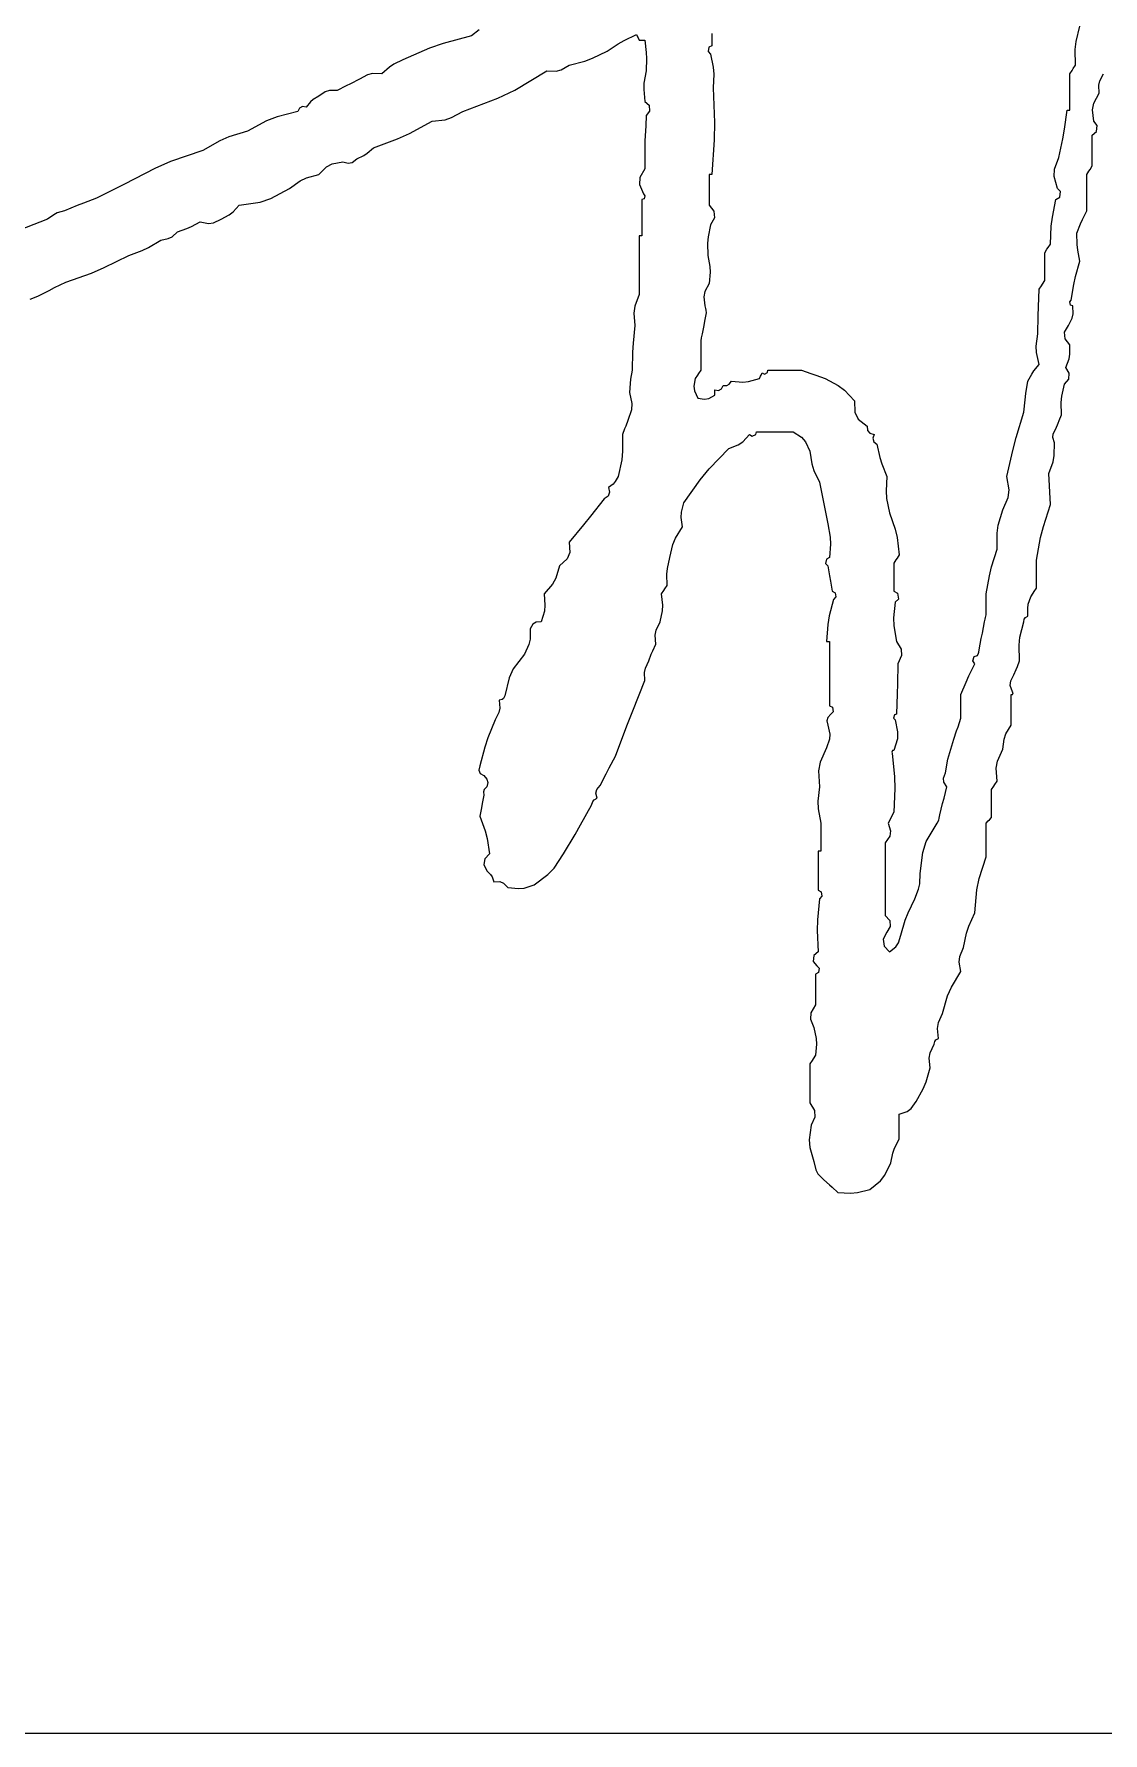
# Model space of a CAD drawing. Header units: millimetres. Extents: x 166235 to 642180, y -176646 to -48310.
# Drawn here: x 270384.7 to 270671.5, y -129609.7 to -129153.9 of the extents above; entities that cross this region are included whole.
import ezdxf

# ---------------------------------------------------------------- set-up
doc = ezdxf.new("R2010")
doc.units = ezdxf.units.MM
doc.header["$LTSCALE"] = 1000

# ---------------------------------------------------------------- blocks, each defined once
blk = doc.blocks.new('tq')
at = {"color": 7, "lineweight": 0}
blk.add_line((-18500, 1800), (-10500, 1800), dxfattribs=at)
blk = doc.blocks.new('NJH')
for p, q in [((5.289048, 7.793613), (5.249678, 7.763277)), ((6.009027, 7.740524), (6.069309, 7.770223)), ((6.069309, 7.770223), (6.074866, 7.759109)), ((6.444395, 7.775779), (6.444395, 7.714654)), ((8.253451, 7.735698), (8.2712, 7.811899)), ((5.041661, 7.702222), (4.909323, 7.645194)), ((5.110456, 7.72609), (5.041661, 7.702222)), ((5.249678, 7.763277), (5.110456, 7.72609)), ((5.85123, 7.652449), (5.923443, 7.68687)), ((5.923443, 7.68687), (5.979634, 7.723728)), ((5.979634, 7.723728), (6.009027, 7.740524)), ((6.074866, 7.759109), (6.077645, 7.753552)), ((6.077645, 7.753552), (6.083201, 7.742439)), ((6.083201, 7.742439), (6.094315, 7.742439)), ((6.094315, 7.742439), (6.099872, 7.742439)), ((6.099872, 7.742439), (6.110985, 7.742439)), ((6.110985, 7.742439), (6.11819, 7.681676)), ((6.11819, 7.681676), (6.119594, 7.650791)), ((6.429493, 7.706682), (6.425938, 7.685353)), ((6.425938, 7.685353), (6.437449, 7.672978)), ((6.444395, 7.714654), (6.429493, 7.706682)), ((8.249159, 7.695642), (8.253451, 7.735698)), ((8.250362, 7.61741), (8.249159, 7.695642)), ((4.843126, 7.608374), (4.805132, 7.575734)), ((4.864581, 7.622677), (4.843126, 7.608374)), ((4.909323, 7.645194), (4.864581, 7.622677)), ((5.696035, 7.594815), (5.7359, 7.61741)), ((5.7359, 7.61741), (5.813113, 7.638332)), ((5.813113, 7.638332), (5.85123, 7.652449)), ((6.119594, 7.650791), (6.117932, 7.589626)), ((6.437449, 7.672978), (6.451039, 7.60746)), ((6.451039, 7.60746), (6.453899, 7.573138)), ((8.233691, 7.592404), (8.239248, 7.60074)), ((8.239248, 7.60074), (8.250362, 7.61741)), ((4.627314, 7.514609), (4.58286, 7.492382)), ((4.649541, 7.525722), (4.627314, 7.514609)), ((4.693996, 7.54795), (4.649541, 7.525722)), ((4.733861, 7.570545), (4.693996, 7.54795)), ((4.759325, 7.576911), (4.733861, 7.570545)), ((4.805132, 7.575734), (4.759325, 7.576911)), ((5.465787, 7.49471), (5.624764, 7.589626)), ((5.624764, 7.589626), (5.670571, 7.588449)), ((5.670571, 7.588449), (5.696035, 7.594815)), ((6.10693, 7.529435), (6.10549, 7.497754)), ((6.117932, 7.589626), (6.10693, 7.529435)), ((6.453899, 7.573138), (6.451341, 7.506274)), ((8.222578, 7.575734), (8.233691, 7.592404)), ((8.222578, 7.503495), (8.222578, 7.575734)), ((8.366162, 7.518205), (8.370927, 7.540441)), ((8.368444, 7.47849), (8.366162, 7.518205)), ((8.370927, 7.540441), (8.389282, 7.575734)), ((4.450607, 7.435423), (4.430047, 7.409029)), ((4.463939, 7.447274), (4.450607, 7.435423)), ((4.492561, 7.464597), (4.463939, 7.447274)), ((4.523592, 7.486166), (4.492561, 7.464597)), ((4.545071, 7.492775), (4.523592, 7.486166)), ((4.58286, 7.492382), (4.545071, 7.492775)), ((5.208002, 7.388191), (5.381144, 7.453799)), ((5.381144, 7.453799), (5.465787, 7.49471)), ((6.10549, 7.497754), (6.110985, 7.436813)), ((6.110985, 7.436813), (6.13226, 7.418728)), ((6.451341, 7.506274), (6.456576, 7.334069)), ((8.222578, 7.467376), (8.222578, 7.503495)), ((8.222578, 7.395137), (8.222578, 7.467376)), ((8.334576, 7.39591), (8.341158, 7.428822)), ((8.341158, 7.428822), (8.368444, 7.47849)), ((4.284403, 7.361579), (4.232946, 7.341567)), ((4.388371, 7.388191), (4.284403, 7.361579)), ((4.396839, 7.404795), (4.388371, 7.388191)), ((4.411684, 7.412217), (4.396839, 7.404795)), ((4.430047, 7.409029), (4.411684, 7.412217)), ((5.055189, 7.339569), (5.118911, 7.346927)), ((5.118911, 7.346927), (5.151745, 7.357375)), ((5.151745, 7.357375), (5.208002, 7.388191)), ((6.117932, 7.367353), (6.115648, 7.317317)), ((6.135203, 7.389293), (6.117932, 7.367353)), ((6.13226, 7.418728), (6.135203, 7.389293)), ((8.196297, 7.300015), (8.208686, 7.395137)), ((8.208686, 7.395137), (8.214242, 7.395137)), ((8.214242, 7.395137), (8.217021, 7.395137)), ((8.217021, 7.395137), (8.222578, 7.395137)), ((8.34066, 7.339569), (8.334576, 7.39591)), ((4.045409, 7.262902), (3.999691, 7.242901)), ((4.138314, 7.290947), (4.045409, 7.262902)), ((4.232946, 7.341567), (4.138314, 7.290947)), ((4.88368, 7.251757), (4.942645, 7.278432)), ((4.942645, 7.278432), (5.055189, 7.339569)), ((6.114259, 7.292306), (6.110985, 7.242325)), ((6.115648, 7.317317), (6.114259, 7.292306)), ((6.456576, 7.334069), (6.455181, 7.247566)), ((8.187928, 7.252589), (8.196297, 7.300015)), ((8.333714, 7.270109), (8.354988, 7.288194)), ((8.333714, 7.208984), (8.333714, 7.270109)), ((8.357932, 7.317629), (8.34066, 7.339569)), ((8.354988, 7.288194), (8.357932, 7.317629)), ((3.916041, 7.193702), (3.755921, 7.138779)), ((3.999691, 7.242901), (3.916041, 7.193702)), ((4.715838, 7.170157), (4.732976, 7.181583)), ((4.732976, 7.181583), (4.763456, 7.207594)), ((4.763456, 7.207594), (4.88368, 7.251757)), ((6.110985, 7.242325), (6.110985, 7.186756)), ((6.110985, 7.186756), (6.110985, 7.158972)), ((6.455181, 7.247566), (6.444395, 7.07562)), ((8.167009, 7.158972), (8.187928, 7.252589)), ((8.333714, 7.178421), (8.333714, 7.208984)), ((8.333714, 7.117296), (8.333714, 7.178421)), ((3.677263, 7.105069), (3.527064, 7.026998)), ((3.755921, 7.138779), (3.677263, 7.105069)), ((4.492561, 7.07562), (4.530235, 7.113527)), ((4.530235, 7.113527), (4.558115, 7.128287)), ((4.558115, 7.128287), (4.610644, 7.138134)), ((4.610644, 7.138134), (4.63811, 7.131173)), ((4.63811, 7.131173), (4.657428, 7.135037)), ((4.657428, 7.135037), (4.680104, 7.152026)), ((4.680104, 7.152026), (4.715838, 7.170157)), ((6.110985, 7.103404), (6.086485, 7.059717)), ((6.110985, 7.158972), (6.110985, 7.103404)), ((8.144636, 7.065371), (8.146274, 7.101405)), ((8.146274, 7.101405), (8.167009, 7.158972)), ((8.30593, 7.07562), (8.317044, 7.09229)), ((8.317044, 7.09229), (8.3226, 7.100626)), ((8.3226, 7.100626), (8.333714, 7.117296)), ((3.527064, 7.026998), (3.471495, 6.999214)), ((4.254279, 6.95541), (4.346695, 7.00616)), ((4.346695, 7.00616), (4.399719, 7.043102)), ((4.399719, 7.043102), (4.43046, 7.05774)), ((4.43046, 7.05774), (4.492561, 7.07562)), ((6.086485, 7.059717), (6.084529, 7.024508)), ((6.084529, 7.024508), (6.104039, 6.978376)), ((6.43606, 7.07562), (6.430503, 7.07562)), ((6.430503, 7.07562), (6.430503, 7.014495)), ((6.430503, 7.014495), (6.430503, 6.983932)), ((6.438838, 7.07562), (6.43606, 7.07562)), ((6.444395, 7.07562), (6.438838, 7.07562)), ((8.160063, 7.00616), (8.144636, 7.065371)), ((8.176134, 6.990555), (8.160063, 7.00616)), ((8.30593, 7.003381), (8.30593, 7.07562)), ((3.292062, 6.920598), (3.228384, 6.895023)), ((3.324019, 6.933103), (3.292062, 6.920598)), ((3.388143, 6.957538), (3.324019, 6.933103)), ((3.443711, 6.985322), (3.388143, 6.957538)), ((3.471495, 6.999214), (3.443711, 6.985322)), ((4.066155, 6.888935), (4.096638, 6.922807)), ((4.096638, 6.922807), (4.20102, 6.937657)), ((4.20102, 6.937657), (4.254279, 6.95541)), ((6.107837, 6.954567), (6.097093, 6.950591)), ((6.097093, 6.950591), (6.097093, 6.878353)), ((6.104039, 6.978376), (6.111649, 6.969812)), ((6.111649, 6.969812), (6.107837, 6.954567)), ((6.430503, 6.983932), (6.430503, 6.922807)), ((6.430503, 6.922807), (6.454651, 6.892187)), ((8.135542, 6.862731), (8.153117, 6.950591)), ((8.153117, 6.950591), (8.172535, 6.96176)), ((8.172535, 6.96176), (8.176134, 6.990555)), ((8.30593, 6.967262), (8.30593, 7.003381)), ((8.30593, 6.895023), (8.30593, 6.967262)), ((3.145032, 6.853347), (2.971206, 6.785811)), ((3.175214, 6.875224), (3.145032, 6.853347)), ((3.192774, 6.884004), (3.175214, 6.875224)), ((3.228384, 6.895023), (3.192774, 6.884004)), ((3.859231, 6.816817), (3.902149, 6.839455)), ((3.902149, 6.839455), (3.943457, 6.831616)), ((3.968528, 6.834959), (4.006339, 6.853347)), ((4.006339, 6.853347), (4.046898, 6.874121)), ((4.046898, 6.874121), (4.066155, 6.888935)), ((6.097093, 6.878353), (6.097093, 6.842233)), ((6.097093, 6.842233), (6.097093, 6.769995)), ((6.457, 6.859305), (6.437449, 6.825563)), ((6.454651, 6.892187), (6.457, 6.859305)), ((8.129926, 6.817802), (8.135542, 6.862731)), ((8.274765, 6.829161), (8.284527, 6.851476)), ((8.284527, 6.851476), (8.30593, 6.895023)), ((3.70766, 6.749157), (3.744243, 6.756314)), ((3.744243, 6.756314), (3.763337, 6.765861)), ((3.763337, 6.765861), (3.791013, 6.790833)), ((3.791013, 6.790833), (3.836767, 6.806989)), ((3.836767, 6.806989), (3.859231, 6.816817)), ((3.943457, 6.831616), (3.968528, 6.834959)), ((6.088758, 6.769995), (6.083201, 6.769995)), ((6.083201, 6.769995), (6.083201, 6.653302)), ((6.091537, 6.769995), (6.088758, 6.769995)), ((6.097093, 6.769995), (6.091537, 6.769995)), ((6.425592, 6.765342), (6.422754, 6.734122)), ((6.437449, 6.825563), (6.425592, 6.765342)), ((8.125333, 6.728319), (8.129926, 6.817802)), ((8.257308, 6.783887), (8.274765, 6.829161)), ((8.258627, 6.728057), (8.257308, 6.783887)), ((3.426407, 6.612269), (3.547902, 6.67275)), ((3.547902, 6.67275), (3.614329, 6.69735)), ((3.614329, 6.69735), (3.646815, 6.712887)), ((3.646815, 6.712887), (3.70766, 6.749157)), ((6.422754, 6.734122), (6.423557, 6.67275)), ((6.423557, 6.67275), (6.434601, 6.61822)), ((8.097549, 6.686642), (8.108663, 6.703313)), ((8.097549, 6.631074), (8.097549, 6.686642)), ((8.108663, 6.703313), (8.11422, 6.711648)), ((8.11422, 6.711648), (8.125333, 6.728319)), ((8.261438, 6.699952), (8.258627, 6.728057)), ((8.2712, 6.644966), (8.261438, 6.699952)), ((3.23533, 6.540776), (3.363407, 6.585669)), ((3.363407, 6.585669), (3.426407, 6.612269)), ((6.083201, 6.653302), (6.083201, 6.594955)), ((6.083201, 6.594955), (6.083201, 6.478262)), ((6.436053, 6.58919), (6.430503, 6.53383)), ((6.434601, 6.61822), (6.436053, 6.58919)), ((8.097549, 6.60329), (8.097549, 6.631074)), ((8.097549, 6.547722), (8.097549, 6.60329)), ((8.249932, 6.5683), (8.2712, 6.644966)), ((3.09641, 6.471316), (3.151978, 6.4991)), ((3.151978, 6.4991), (3.179762, 6.512992)), ((3.179762, 6.512992), (3.23533, 6.540776)), ((6.430503, 6.53383), (6.408805, 6.494145)), ((8.06618, 6.417166), (8.069765, 6.506046)), ((8.069765, 6.506046), (8.080879, 6.522716)), ((8.080879, 6.522716), (8.086435, 6.531051)), ((8.086435, 6.531051), (8.097549, 6.547722)), ((8.229524, 6.450478), (8.241537, 6.529127)), ((8.241537, 6.529127), (8.249932, 6.5683)), ((3.058384, 6.455188), (3.09641, 6.471316)), ((6.061458, 6.42053), (6.056871, 6.386895)), ((6.083201, 6.478262), (6.061458, 6.42053)), ((6.408805, 6.494145), (6.403817, 6.467543)), ((6.403817, 6.467543), (6.409665, 6.422693)), ((6.409665, 6.422693), (6.412443, 6.408801)), ((8.064791, 6.372704), (8.06618, 6.417166)), ((8.221914, 6.441914), (8.229524, 6.450478)), ((8.225726, 6.426669), (8.221914, 6.441914)), ((8.23647, 6.422693), (8.225726, 6.426669)), ((8.238327, 6.382956), (8.23647, 6.422693)), ((6.056871, 6.386895), (6.062363, 6.325449)), ((6.408275, 6.346287), (6.404108, 6.325449)), ((6.416611, 6.387963), (6.408275, 6.346287)), ((6.412443, 6.408801), (6.413832, 6.401855)), ((6.413832, 6.401855), (6.416611, 6.387963)), ((8.062819, 6.283773), (8.064791, 6.372704)), ((8.215632, 6.325449), (8.233609, 6.360936)), ((8.233609, 6.360936), (8.238327, 6.382956)), ((6.062363, 6.325449), (6.052908, 6.23687)), ((6.391605, 6.262935), (6.388827, 6.249043)), ((6.388827, 6.249043), (6.388827, 6.190696)), ((6.392994, 6.269881), (6.391605, 6.262935)), ((6.395773, 6.283773), (6.392994, 6.269881)), ((6.404108, 6.325449), (6.395773, 6.283773)), ((8.055644, 6.223007), (8.062819, 6.283773)), ((8.19608, 6.291707), (8.215632, 6.325449)), ((8.198429, 6.258825), (8.19608, 6.291707)), ((8.222578, 6.228205), (8.198429, 6.258825)), ((6.050119, 6.192244), (6.048471, 6.103176)), ((6.052908, 6.23687), (6.050119, 6.192244)), ((6.388827, 6.190696), (6.388827, 6.161523)), ((6.388827, 6.161523), (6.388827, 6.103176)), ((8.057107, 6.190825), (8.055644, 6.223007)), ((8.069765, 6.13096), (8.057107, 6.190825)), ((8.218436, 6.159103), (8.222913, 6.182977)), ((8.222913, 6.182977), (8.222578, 6.228205)), ((6.048471, 6.103176), (6.040914, 6.059018)), ((6.372156, 6.078171), (6.361042, 6.0615)), ((6.377713, 6.086506), (6.372156, 6.078171)), ((6.388827, 6.103176), (6.377713, 6.086506)), ((6.686116, 6.072614), (6.688895, 6.078171)), ((6.688895, 6.078171), (6.694452, 6.089284)), ((6.694452, 6.089284), (6.705132, 6.082935)), ((6.705132, 6.082935), (6.720907, 6.090822)), ((6.720907, 6.090822), (6.722236, 6.103176)), ((6.722236, 6.103176), (6.788918, 6.103176)), ((6.788918, 6.103176), (6.822259, 6.103176)), ((6.822259, 6.103176), (6.88894, 6.103176)), ((6.88894, 6.103176), (6.936315, 6.086912)), ((6.936315, 6.086912), (6.959935, 6.078576)), ((6.959935, 6.078576), (7.007023, 6.0615)), ((8.014197, 6.047608), (8.032769, 6.083115)), ((8.032769, 6.083115), (8.044133, 6.10016)), ((8.044133, 6.10016), (8.069765, 6.13096)), ((8.201739, 6.117068), (8.218436, 6.159103)), ((8.219029, 6.088425), (8.201739, 6.117068)), ((8.216585, 6.059102), (8.219029, 6.088425)), ((6.038124, 6.0367), (6.034579, 5.99204)), ((6.040914, 6.059018), (6.038124, 6.0367)), ((6.361042, 6.0615), (6.354566, 6.022745)), ((6.354566, 6.022745), (6.357866, 5.999647)), ((6.357866, 5.999647), (6.374934, 5.964256)), ((6.458287, 5.994818), (6.458287, 6.005932)), ((6.458287, 6.005932), (6.47665, 6.002744)), ((6.458287, 5.989261), (6.458287, 5.994818)), ((6.47665, 6.002744), (6.491495, 6.010166)), ((6.491495, 6.010166), (6.499963, 6.02677)), ((6.499963, 6.02677), (6.518593, 6.027335)), ((6.518593, 6.027335), (6.530009, 6.033043)), ((6.530009, 6.033043), (6.541639, 6.047608)), ((6.541639, 6.047608), (6.597307, 6.04316)), ((6.597307, 6.04316), (6.626875, 6.046117)), ((6.626875, 6.046117), (6.68056, 6.0615)), ((6.68056, 6.0615), (6.686116, 6.072614)), ((7.007023, 6.0615), (7.071875, 6.027226)), ((7.071875, 6.027226), (7.102631, 6.003793)), ((7.102631, 6.003793), (7.152889, 5.950364)), ((8.0039, 5.986783), (8.014197, 6.047608)), ((8.1819, 5.973708), (8.194793, 6.033716)), ((8.194793, 6.033716), (8.216585, 6.059102)), ((6.034579, 5.99204), (6.045979, 5.937582)), ((6.045979, 5.937582), (6.044408, 5.906168)), ((6.374934, 5.964256), (6.408341, 5.959106)), ((6.408341, 5.959106), (6.428357, 5.962442)), ((6.428357, 5.962442), (6.458287, 5.978148)), ((6.458287, 5.978148), (6.458287, 5.989261)), ((7.152889, 5.950364), (7.154403, 5.89447)), ((7.993359, 5.894795), (7.999724, 5.956157)), ((7.999724, 5.956157), (8.0039, 5.986783)), ((8.179041, 5.942252), (8.1819, 5.973708)), ((8.180901, 5.880903), (8.179041, 5.942252)), ((6.01652, 5.825335), (6.010963, 5.811443)), ((6.027633, 5.853119), (6.01652, 5.825335)), ((6.044408, 5.906168), (6.027633, 5.853119)), ((7.154403, 5.89447), (7.171596, 5.860082)), ((7.171596, 5.860082), (7.215404, 5.825335)), ((7.215404, 5.825335), (7.217747, 5.803762)), ((7.955943, 5.768121), (7.993359, 5.894795)), ((8.153117, 5.811443), (8.164231, 5.839227)), ((8.164231, 5.839227), (8.169788, 5.853119)), ((8.169788, 5.853119), (8.180901, 5.880903)), ((6.010963, 5.811443), (5.999849, 5.783659)), ((5.999849, 5.783659), (6.000497, 5.699893)), ((6.574606, 5.731894), (6.597581, 5.747211)), ((6.597581, 5.747211), (6.631937, 5.783659)), ((6.631937, 5.783659), (6.64458, 5.775657)), ((6.64458, 5.775657), (6.663032, 5.783037)), ((6.663032, 5.783037), (6.666668, 5.797551)), ((6.666668, 5.797551), (6.738906, 5.797551)), ((6.738906, 5.797551), (6.775026, 5.797551)), ((6.775026, 5.797551), (6.847264, 5.797551)), ((6.847264, 5.797551), (6.890206, 5.769611)), ((6.890206, 5.769611), (6.909573, 5.747017)), ((6.909573, 5.747017), (6.930617, 5.700307)), ((7.217747, 5.803762), (7.229337, 5.789854)), ((7.229337, 5.789854), (7.250134, 5.783659)), ((7.250134, 5.783659), (7.243443, 5.764571)), ((7.243443, 5.764571), (7.248261, 5.747709)), ((7.248261, 5.747709), (7.264026, 5.735037)), ((7.939239, 5.704087), (7.955943, 5.768121)), ((8.137048, 5.768373), (8.138949, 5.787382)), ((8.146171, 5.741983), (8.137048, 5.768373)), ((8.138949, 5.787382), (8.153117, 5.811443)), ((8.144319, 5.679883), (8.146171, 5.741983)), ((5.996233, 5.657257), (5.979011, 5.575278)), ((6.000497, 5.699893), (5.996233, 5.657257)), ((6.43098, 5.612797), (6.527747, 5.714199)), ((6.527747, 5.714199), (6.574606, 5.731894)), ((6.930617, 5.700307), (6.940757, 5.636969)), ((7.264026, 5.735037), (7.278733, 5.669879)), ((7.278733, 5.669879), (7.288563, 5.637582)), ((7.910006, 5.575278), (7.939239, 5.704087)), ((8.138512, 5.647947), (8.144319, 5.679883)), ((5.979011, 5.575278), (5.964643, 5.549473)), ((6.386027, 5.55801), (6.43098, 5.612797)), ((6.940757, 5.636969), (6.950914, 5.605046)), ((6.950914, 5.605046), (6.979239, 5.547494)), ((7.288563, 5.637582), (7.312648, 5.575278)), ((7.312648, 5.575278), (7.309382, 5.5029)), ((7.920644, 5.508925), (7.910006, 5.575278)), ((8.118387, 5.58917), (8.138512, 5.647947)), ((8.121639, 5.528069), (8.118387, 5.58917)), ((5.936186, 5.49669), (5.929055, 5.477674)), ((5.954058, 5.537376), (5.930389, 5.51971)), ((5.930389, 5.51971), (5.936186, 5.49669)), ((5.964643, 5.549473), (5.954058, 5.537376)), ((6.305474, 5.443304), (6.386027, 5.55801)), ((6.979239, 5.547494), (6.995196, 5.464002)), ((7.309382, 5.5029), (7.312243, 5.465709)), ((7.915812, 5.470267), (7.920644, 5.508925)), ((8.123029, 5.497502), (8.121639, 5.528069)), ((8.125333, 5.436358), (8.123029, 5.497502)), ((5.909551, 5.464142), (5.840641, 5.37757)), ((5.929055, 5.477674), (5.909551, 5.464142)), ((6.292898, 5.397691), (6.305474, 5.443304)), ((6.995196, 5.464002), (7.003533, 5.42232)), ((7.003533, 5.42232), (7.020915, 5.339113)), ((7.312243, 5.465709), (7.32654, 5.394682)), ((7.866467, 5.333339), (7.889168, 5.408574)), ((7.889168, 5.408574), (7.915812, 5.470267)), ((8.090822, 5.327123), (8.125333, 5.436358)), ((5.805908, 5.334501), (5.7359, 5.248815)), ((5.840641, 5.37757), (5.805908, 5.334501)), ((6.263813, 5.269039), (6.298528, 5.325221)), ((6.291386, 5.371994), (6.292898, 5.397691)), ((6.298528, 5.325221), (6.291386, 5.371994)), ((7.020915, 5.339113), (7.031761, 5.273261)), ((7.32654, 5.394682), (7.354685, 5.31385)), ((7.860656, 5.292667), (7.866467, 5.333339)), ((8.076826, 5.271141), (8.090822, 5.327123)), ((5.7359, 5.248815), (5.738001, 5.197778)), ((6.236014, 5.172409), (6.25063, 5.236813)), ((6.25063, 5.236813), (6.263813, 5.269039)), ((7.033191, 5.238935), (7.027861, 5.172409)), ((7.031761, 5.273261), (7.033191, 5.238935)), ((7.354685, 5.31385), (7.364627, 5.271241)), ((7.364627, 5.271241), (7.375162, 5.186301)), ((7.861384, 5.214085), (7.860656, 5.292667)), ((8.055873, 5.158517), (8.076826, 5.271141)), ((5.724707, 5.165493), (5.687278, 5.130733)), ((5.738001, 5.197778), (5.724707, 5.165493)), ((6.223866, 5.1179), (6.236014, 5.172409)), ((7.012959, 5.164437), (7.009404, 5.143107)), ((7.027861, 5.172409), (7.012959, 5.164437)), ((7.358492, 5.161295), (7.347378, 5.144625)), ((7.364049, 5.16963), (7.358492, 5.161295)), ((7.375162, 5.186301), (7.364049, 5.16963)), ((7.833686, 5.126725), (7.861384, 5.214085)), ((8.055873, 5.102948), (8.055873, 5.158517)), ((5.66912, 5.069969), (5.652465, 5.039686)), ((5.687278, 5.130733), (5.66912, 5.069969)), ((6.221009, 5.089322), (6.223866, 5.1179)), ((6.222122, 5.033488), (6.221009, 5.089322)), ((7.009404, 5.143107), (7.020915, 5.130733)), ((7.020915, 5.130733), (7.02895, 5.080672)), ((7.02895, 5.080672), (7.033118, 5.055664)), ((7.347378, 5.144625), (7.347378, 5.089056)), ((7.347378, 5.089056), (7.347378, 5.061272)), ((7.805816, 4.991812), (7.822486, 5.081928)), ((7.822486, 5.081928), (7.833686, 5.126725)), ((8.055873, 5.075164), (8.055873, 5.102948)), ((8.055873, 5.019596), (8.055873, 5.075164)), ((5.652465, 5.039686), (5.610872, 4.991812)), ((5.610872, 4.991812), (5.61532, 4.936144)), ((6.194338, 4.991812), (6.205451, 5.008482)), ((6.199888, 4.936452), (6.194338, 4.991812)), ((6.205451, 5.008482), (6.211008, 5.016818)), ((6.211008, 5.016818), (6.222122, 5.033488)), ((7.033118, 5.055664), (7.041753, 5.005704)), ((7.041753, 5.005704), (7.056655, 4.997732)), ((7.056655, 4.997732), (7.06021, 4.976402)), ((7.347378, 5.061272), (7.347378, 5.005704)), ((7.347378, 5.005704), (7.366796, 4.994536)), ((7.366796, 4.994536), (7.370395, 4.96574)), ((7.805816, 4.950136), (7.805816, 4.991812)), ((8.028089, 4.97792), (8.039202, 4.99459)), ((8.039202, 4.99459), (8.044759, 5.002926)), ((8.044759, 5.002926), (8.055873, 5.019596)), ((5.612363, 4.906576), (5.59698, 4.852891)), ((5.61532, 4.936144), (5.612363, 4.906576)), ((6.187392, 4.852891), (6.198436, 4.907422)), ((6.198436, 4.907422), (6.199888, 4.936452)), ((7.048699, 4.964028), (7.027173, 4.882314)), ((7.06021, 4.976402), (7.048699, 4.964028)), ((7.354324, 4.950136), (7.346591, 4.872676)), ((7.370395, 4.96574), (7.354324, 4.950136)), ((7.805816, 4.929298), (7.805816, 4.950136)), ((7.805816, 4.887622), (7.805816, 4.929298)), ((8.0127, 4.91994), (8.015658, 4.940645)), ((8.014197, 4.880676), (8.0127, 4.91994)), ((8.015658, 4.940645), (8.028089, 4.97792)), ((5.541411, 4.818161), (5.540963, 4.766932)), ((5.55497, 4.840594), (5.541411, 4.818161)), ((5.570874, 4.850534), (5.55497, 4.840594)), ((5.59698, 4.852891), (5.570874, 4.850534)), ((6.162704, 4.78682), (6.167478, 4.812282)), ((6.167478, 4.812282), (6.187392, 4.852891)), ((7.020108, 4.839926), (7.013969, 4.755647)), ((7.027173, 4.882314), (7.020108, 4.839926)), ((7.346591, 4.872676), (7.348031, 4.832358)), ((7.348031, 4.832358), (7.36127, 4.755647)), ((7.787756, 4.797323), (7.79887, 4.852891)), ((7.79887, 4.852891), (7.801648, 4.866784)), ((7.801648, 4.866784), (7.803038, 4.87373)), ((7.803038, 4.87373), (7.805816, 4.887622)), ((7.974599, 4.776933), (7.993359, 4.852891)), ((7.993359, 4.852891), (7.995894, 4.86655)), ((7.995894, 4.86655), (8.001794, 4.874418)), ((8.001794, 4.874418), (8.014197, 4.880676)), ((5.534919, 4.73973), (5.513627, 4.693133)), ((5.540963, 4.766932), (5.534919, 4.73973)), ((6.150245, 4.709527), (6.166554, 4.741755)), ((6.166554, 4.741755), (6.162704, 4.78682)), ((7.013969, 4.755647), (7.019526, 4.755647)), ((7.019526, 4.755647), (7.022304, 4.755647)), ((7.022304, 4.755647), (7.027861, 4.755647)), ((7.027861, 4.755647), (7.027861, 4.62784)), ((7.36127, 4.755647), (7.384021, 4.717354)), ((7.771086, 4.713971), (7.782199, 4.769539)), ((7.782199, 4.769539), (7.787756, 4.797323)), ((7.970278, 4.736611), (7.974599, 4.776933)), ((7.972521, 4.658403), (7.970278, 4.736611)), ((5.513627, 4.693133), (5.458141, 4.619771)), ((6.113846, 4.622916), (6.131824, 4.658403)), ((6.131824, 4.658403), (6.143224, 4.692676)), ((6.143224, 4.692676), (6.150245, 4.709527)), ((7.368216, 4.644511), (7.365966, 4.544475)), ((7.386022, 4.685338), (7.368216, 4.644511)), ((7.384021, 4.717354), (7.386022, 4.685338)), ((7.720591, 4.584272), (7.750248, 4.644511)), ((7.740644, 4.659226), (7.747627, 4.680177)), ((7.750248, 4.644511), (7.740644, 4.659226)), ((7.747627, 4.680177), (7.76414, 4.686187)), ((7.76414, 4.686187), (7.768851, 4.696629)), ((7.768851, 4.696629), (7.770329, 4.70254)), ((7.770329, 4.70254), (7.771086, 4.713971)), ((7.961407, 4.630619), (7.972521, 4.658403)), ((5.436969, 4.574401), (5.416383, 4.484752)), ((5.458141, 4.619771), (5.436969, 4.574401)), ((6.051399, 4.411612), (6.110985, 4.561158)), ((6.109128, 4.600896), (6.113846, 4.622916)), ((6.110985, 4.561158), (6.109128, 4.600896)), ((7.027861, 4.62784), (7.027861, 4.563937)), ((7.027861, 4.563937), (7.027861, 4.43613)), ((7.706673, 4.553651), (7.720591, 4.584272)), ((7.926399, 4.537048), (7.928295, 4.559804)), ((7.928295, 4.559804), (7.944736, 4.588942)), ((7.944736, 4.588942), (7.95585, 4.616727)), ((7.95585, 4.616727), (7.961407, 4.630619)), ((5.416383, 4.484752), (5.410125, 4.472349)), ((7.364576, 4.49446), (7.36127, 4.394454)), ((7.365966, 4.544475), (7.364576, 4.49446)), ((7.680787, 4.491698), (7.706673, 4.553651)), ((7.680787, 4.444465), (7.680787, 4.491698)), ((7.93779, 4.50559), (7.926399, 4.537048)), ((7.930844, 4.491698), (7.937018, 4.49239)), ((7.930844, 4.430573), (7.930844, 4.491698)), ((7.937018, 4.49239), (7.940941, 4.500236)), ((7.940941, 4.500236), (7.93779, 4.50559)), ((5.385738, 4.402157), (5.367761, 4.36667)), ((5.390456, 4.424177), (5.385738, 4.402157)), ((5.402258, 4.466449), (5.388599, 4.463914)), ((5.388599, 4.463914), (5.390456, 4.424177)), ((5.410125, 4.472349), (5.402258, 4.466449)), ((6.022222, 4.336585), (6.051399, 4.411612)), ((7.034807, 4.394454), (7.019675, 4.377251)), ((7.027861, 4.43613), (7.04339, 4.42946)), ((7.047333, 4.405799), (7.034807, 4.394454)), ((7.04339, 4.42946), (7.047333, 4.405799)), ((7.350526, 4.390478), (7.346715, 4.375233)), ((7.36127, 4.394454), (7.350526, 4.390478)), ((7.680787, 4.420849), (7.680787, 4.444465)), ((7.680787, 4.373616), (7.680787, 4.420849)), ((7.930844, 4.400011), (7.930844, 4.430573)), ((7.930844, 4.338885), (7.930844, 4.400011)), ((5.367761, 4.36667), (5.331959, 4.276898)), ((5.965119, 4.186073), (6.022222, 4.336585)), ((7.019675, 4.377251), (7.015658, 4.361186)), ((7.015658, 4.361186), (7.020915, 4.338885)), ((7.020915, 4.338885), (7.030099, 4.295301)), ((7.346715, 4.375233), (7.354324, 4.36667)), ((7.354324, 4.36667), (7.366952, 4.306799)), ((7.366952, 4.306799), (7.365386, 4.272335)), ((7.646057, 4.269425), (7.659949, 4.311101)), ((7.659949, 4.311101), (7.666895, 4.331939)), ((7.666895, 4.331939), (7.680787, 4.373616)), ((7.904586, 4.296232), (7.930844, 4.338885)), ((5.316576, 4.230749), (5.291354, 4.137451)), ((5.331959, 4.276898), (5.316576, 4.230749)), ((7.013969, 4.227749), (6.9821, 4.155434)), ((7.028509, 4.26985), (7.013969, 4.227749)), ((7.030099, 4.295301), (7.028509, 4.26985)), ((7.365386, 4.272335), (7.347378, 4.213857)), ((7.625315, 4.203895), (7.646057, 4.269425)), ((7.86314, 4.161392), (7.889168, 4.220803)), ((7.889168, 4.220803), (7.895501, 4.27049)), ((7.895501, 4.27049), (7.904586, 4.296232)), ((5.291354, 4.137451), (5.286516, 4.116851)), ((5.934301, 4.127861), (5.965119, 4.186073)), ((6.9821, 4.155434), (6.974368, 4.112136)), ((7.341204, 4.213165), (7.337281, 4.205319)), ((7.337281, 4.205319), (7.340432, 4.199965)), ((7.340432, 4.199965), (7.351807, 4.083794)), ((7.347378, 4.213857), (7.341204, 4.213165)), ((7.604381, 4.102721), (7.616917, 4.170302)), ((7.616917, 4.170302), (7.625315, 4.203895)), ((7.856942, 4.125755), (7.86314, 4.161392)), ((5.286516, 4.116851), (5.293939, 4.099531)), ((5.293939, 4.099531), (5.312192, 4.088829)), ((5.312192, 4.088829), (5.327325, 4.071626)), ((5.331341, 4.055561), (5.326084, 4.03326)), ((5.327325, 4.071626), (5.331341, 4.055561)), ((5.888713, 4.040206), (5.919019, 4.098686)), ((5.919019, 4.098686), (5.934301, 4.127861)), ((6.974368, 4.112136), (6.979239, 4.03326)), ((7.351807, 4.083794), (7.353211, 4.024812)), ((7.594178, 4.076729), (7.604381, 4.102721)), ((7.596179, 4.056717), (7.594178, 4.076729)), ((7.611327, 4.03326), (7.596179, 4.056717)), ((7.850271, 4.044374), (7.861384, 4.061044)), ((7.861384, 4.061044), (7.856942, 4.125755)), ((5.312192, 3.991584), (5.303857, 3.949908)), ((5.314108, 4.020402), (5.310326, 4.009057)), ((5.310326, 4.009057), (5.312192, 3.991584)), ((5.326084, 4.03326), (5.314108, 4.020402)), ((5.853225, 3.959641), (5.859906, 3.967993)), ((5.859906, 3.967993), (5.874821, 3.977692)), ((5.868582, 4.002536), (5.872539, 4.020343)), ((5.874821, 3.977692), (5.868582, 4.002536)), ((5.872539, 4.020343), (5.888713, 4.040206)), ((6.979239, 4.03326), (6.970279, 3.961526)), ((7.353211, 4.024812), (7.347378, 3.908232)), ((7.590489, 3.949908), (7.597435, 3.977692)), ((7.597435, 3.977692), (7.611327, 4.03326)), ((7.8336, 4.019368), (7.844714, 4.036039)), ((7.8336, 3.9638), (7.8336, 4.019368)), ((7.844714, 4.036039), (7.850271, 4.044374)), ((5.29969, 3.92907), (5.291354, 3.887394)), ((5.291354, 3.887394), (5.318678, 3.814873)), ((5.303857, 3.949908), (5.29969, 3.92907)), ((5.792425, 3.845177), (5.847036, 3.942962)), ((5.847036, 3.942962), (5.853225, 3.959641)), ((6.970279, 3.961526), (6.971742, 3.923498)), ((6.971742, 3.923498), (6.986185, 3.852664)), ((7.336265, 3.886005), (7.330708, 3.874891)), ((7.347378, 3.908232), (7.336265, 3.886005)), ((7.573594, 3.877026), (7.576597, 3.89434)), ((7.576597, 3.89434), (7.590489, 3.949908)), ((7.8336, 3.936016), (7.8336, 3.9638)), ((7.8336, 3.880448), (7.8336, 3.936016)), ((5.318678, 3.814873), (5.328623, 3.776512)), ((5.764636, 3.796546), (5.792425, 3.845177)), ((6.986185, 3.852664), (6.986185, 3.797095)), ((7.330708, 3.874891), (7.319594, 3.852664)), ((7.319594, 3.852664), (7.331135, 3.815104)), ((7.331135, 3.815104), (7.327298, 3.788245)), ((7.509326, 3.761741), (7.562705, 3.852664)), ((7.562705, 3.852664), (7.570691, 3.868316)), ((7.570691, 3.868316), (7.573594, 3.877026)), ((7.805816, 3.852664), (7.81693, 3.863777)), ((7.805816, 3.785982), (7.805816, 3.852664)), ((7.81693, 3.863777), (7.822486, 3.869334)), ((7.822486, 3.869334), (7.8336, 3.880448)), ((5.328623, 3.776512), (5.339977, 3.699851)), ((5.708116, 3.699851), (5.764636, 3.796546)), ((6.97785, 3.713743), (6.972293, 3.713743)), ((6.972293, 3.713743), (6.972293, 3.635948)), ((6.980628, 3.713743), (6.97785, 3.713743)), ((6.986185, 3.713743), (6.980628, 3.713743)), ((6.986185, 3.797095), (6.986185, 3.769311)), ((6.986185, 3.769311), (6.986185, 3.713743)), ((7.327298, 3.788245), (7.305702, 3.755419)), ((7.305702, 3.755419), (7.305702, 3.610942)), ((7.491203, 3.707372), (7.509326, 3.761741)), ((7.805816, 3.752641), (7.805816, 3.785982)), ((7.805816, 3.685959), (7.805816, 3.752641)), ((5.316767, 3.675279), (5.312099, 3.64727)), ((5.312099, 3.64727), (5.326084, 3.616499)), ((5.339977, 3.699851), (5.316767, 3.675279)), ((5.629922, 3.597645), (5.66071, 3.629899)), ((5.66071, 3.629899), (5.708116, 3.699851)), ((6.972293, 3.635948), (6.972293, 3.59705)), ((7.479353, 3.602607), (7.491203, 3.707372)), ((7.772148, 3.577738), (7.805816, 3.685959)), ((5.326084, 3.616499), (5.344859, 3.598207)), ((5.344859, 3.598207), (5.3526, 3.585821)), ((5.3526, 3.585821), (5.360815, 3.560931)), ((5.360815, 3.560931), (5.39069, 3.562648)), ((5.39069, 3.562648), (5.409826, 3.554994)), ((5.409826, 3.554994), (5.430275, 3.533146)), ((5.511798, 3.530537), (5.562249, 3.547038)), ((5.562249, 3.547038), (5.629922, 3.597645)), ((6.972293, 3.59705), (6.972293, 3.519254)), ((7.305702, 3.610942), (7.305702, 3.538703)), ((7.47064, 3.525128), (7.47649, 3.551455)), ((7.47649, 3.551455), (7.479353, 3.602607)), ((7.760793, 3.520964), (7.772148, 3.577738)), ((5.430275, 3.533146), (5.483056, 3.527512)), ((5.483056, 3.527512), (5.511798, 3.530537)), ((6.979239, 3.477578), (6.968421, 3.372518)), ((6.972293, 3.519254), (6.987195, 3.511282)), ((6.99075, 3.489952), (6.979239, 3.477578)), ((6.987195, 3.511282), (6.99075, 3.489952)), ((7.305702, 3.538703), (7.305702, 3.394226)), ((7.418498, 3.407602), (7.451569, 3.477578)), ((7.451569, 3.477578), (7.47064, 3.525128)), ((7.750248, 3.408118), (7.760793, 3.520964)), ((7.305702, 3.394226), (7.327494, 3.36884)), ((7.404452, 3.371084), (7.418498, 3.407602)), ((7.720901, 3.341353), (7.750248, 3.408118)), ((6.968421, 3.372518), (6.967015, 3.319113)), ((6.967015, 3.319113), (6.972293, 3.213629)), ((7.312648, 3.310874), (7.294286, 3.276135)), ((7.329937, 3.339517), (7.312648, 3.310874)), ((7.327494, 3.36884), (7.329937, 3.339517)), ((7.371319, 3.258391), (7.382108, 3.296981)), ((7.382108, 3.296981), (7.404452, 3.371084)), ((7.69468, 3.234467), (7.709545, 3.305866)), ((7.709545, 3.305866), (7.720901, 3.341353)), ((6.972293, 3.213629), (6.951019, 3.195544)), ((7.294286, 3.276135), (7.299186, 3.241837)), ((7.299186, 3.241837), (7.32654, 3.213629)), ((7.32654, 3.213629), (7.358013, 3.238431)), ((7.358013, 3.238431), (7.371319, 3.258391)), ((7.675085, 3.191133), (7.69468, 3.234467)), ((6.951019, 3.195544), (6.948075, 3.166109)), ((6.948075, 3.166109), (6.965347, 3.144169)), ((6.965347, 3.144169), (6.976858, 3.131795)), ((6.976858, 3.131795), (6.973303, 3.110465)), ((7.671785, 3.163084), (7.675085, 3.191133)), ((7.680787, 3.116385), (7.671785, 3.163084)), ((6.973303, 3.110465), (6.958401, 3.102493)), ((6.958401, 3.102493), (6.958401, 3.041368)), ((6.958401, 3.041368), (6.958401, 3.010805)), ((7.615012, 2.995473), (7.633735, 3.038679)), ((7.633735, 3.038679), (7.680787, 3.116385)), ((6.958401, 3.010805), (6.958401, 2.94968)), ((7.590489, 2.908004), (7.615012, 2.995473)), ((6.93565, 2.911387), (6.933649, 2.879371)), ((6.933649, 2.879371), (6.951455, 2.838544)), ((6.958401, 2.94968), (6.93565, 2.911387)), ((7.569112, 2.86203), (7.590489, 2.908004)), ((6.951455, 2.838544), (6.962499, 2.784013)), ((7.56434, 2.833398), (7.569112, 2.86203)), ((7.569651, 2.782976), (7.56434, 2.833398)), ((6.963951, 2.754983), (6.958401, 2.699623)), ((6.962499, 2.784013), (6.963951, 2.754983)), ((7.523381, 2.684851), (7.528155, 2.711905)), ((7.528155, 2.711905), (7.548813, 2.755191)), ((7.548813, 2.755191), (7.551348, 2.76885)), ((7.551348, 2.76885), (7.557248, 2.776718)), ((7.557248, 2.776718), (7.569651, 2.782976)), ((6.94173, 2.674618), (6.930617, 2.657947)), ((6.930617, 2.657947), (6.930617, 2.580152)), ((6.947287, 2.682953), (6.94173, 2.674618)), ((6.958401, 2.699623), (6.947287, 2.682953)), ((7.508375, 2.56758), (7.527975, 2.637109)), ((7.527975, 2.637109), (7.523381, 2.684851)), ((6.930617, 2.580152), (6.930617, 2.541254)), ((6.930617, 2.541254), (6.930617, 2.463458)), ((7.458515, 2.470404), (7.494083, 2.53328)), ((7.494083, 2.53328), (7.508375, 2.56758)), ((6.930617, 2.463458), (6.953367, 2.425165)), ((7.434732, 2.43618), (7.458515, 2.470404)), ((6.955368, 2.39315), (6.937563, 2.352322)), ((6.953367, 2.425165), (6.955368, 2.39315)), ((7.375162, 2.40789), (7.414677, 2.421138)), ((7.375162, 2.357879), (7.375162, 2.40789)), ((7.414677, 2.421138), (7.434732, 2.43618)), ((6.937563, 2.352322), (6.928051, 2.280497)), ((6.928051, 2.280497), (6.93107, 2.241251)), ((7.351695, 2.238611), (7.375162, 2.282862)), ((7.375162, 2.332873), (7.375162, 2.357879)), ((7.375162, 2.282862), (7.375162, 2.332873)), ((6.93107, 2.241251), (6.951455, 2.171725)), ((7.333486, 2.164779), (7.342993, 2.213957)), ((7.342993, 2.213957), (7.351695, 2.238611)), ((6.951455, 2.171725), (6.959984, 2.131599)), ((6.959984, 2.131599), (6.971272, 2.110635)), ((6.971272, 2.110635), (7.000077, 2.081427)), ((7.303687, 2.104483), (7.333486, 2.164779)), ((7.000077, 2.081427), (7.027951, 2.056521)), ((7.027951, 2.056521), (7.041843, 2.044018)), ((7.041843, 2.044018), (7.069537, 2.018913)), ((7.166922, 2.017837), (7.229296, 2.032805)), ((7.229296, 2.032805), (7.28103, 2.075784)), ((7.28103, 2.075784), (7.303687, 2.104483)), ((7.069537, 2.018913), (7.133558, 2.014935)), ((7.133558, 2.014935), (7.166922, 2.017837))]:
    blk.add_line(p, q)
blk = doc.blocks.new('签名')
at = {"xscale": 54, "yscale": 54, "zscale": 54}
blk.add_blockref('NJH', (-149558.5, 148071.67), dxfattribs=at)

msp = doc.modelspace()

# ---------------------------------------------------------------- block references
at = {"color": 4}
msp.add_blockref('tq', (284134.88, -131409.66), dxfattribs=at)
at = {"color": 1}
msp.add_blockref('签名', (419777.07, -277645.33), dxfattribs=at)

doc.saveas('drawing.dxf')
